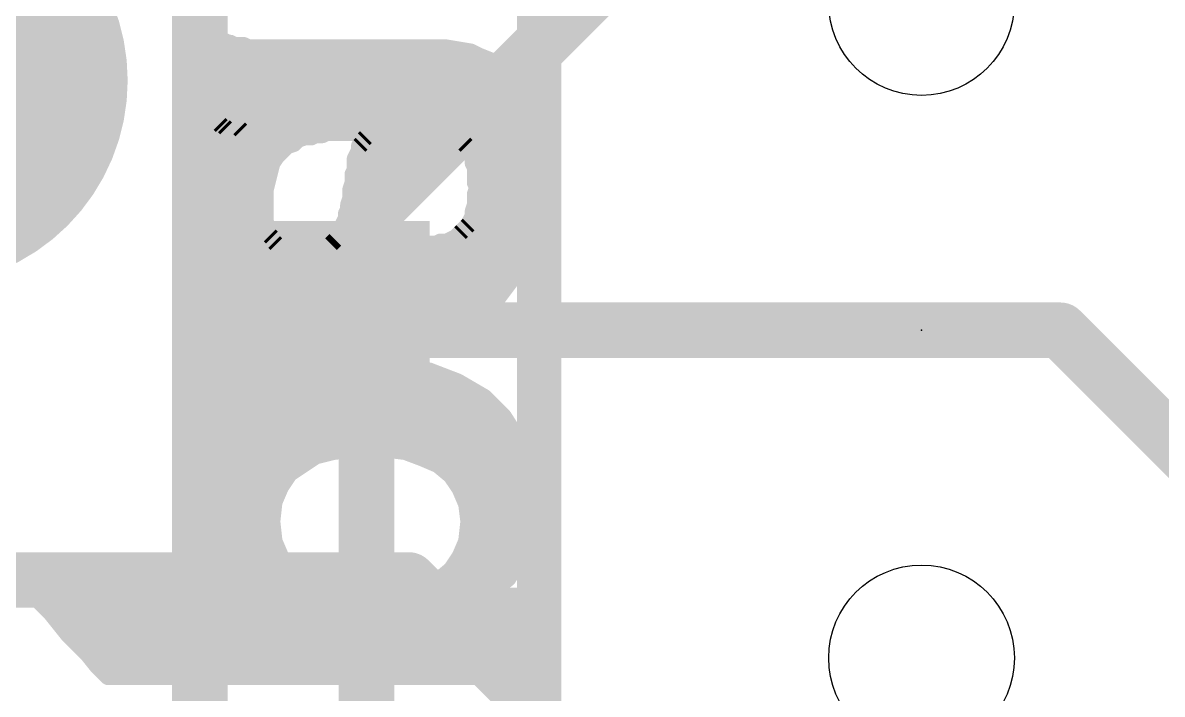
# Model space of a CAD drawing. Extents: x -44 to 63, y -18 to 50.
# Drawn here: x 7.06 to 12.28, y 25.38 to 28.46 of the extents above; entities that cross this region are included whole.
import ezdxf

# ---------------------------------------------------------------- set-up
doc = ezdxf.new("R2010")
doc.units = 0
for name, color, linetype in [('1', 12, 'CONTINUOUS'), ('16', 132, 'CONTINUOUS'), ('17', 110, 'CONTINUOUS'), ('20', 53, 'CONTINUOUS'), ('21', 41, 'CONTINUOUS'), ('22', 40, 'CONTINUOUS'), ('23', 53, 'CONTINUOUS')]:
    doc.layers.add(name, color=color, linetype=linetype)

# ---------------------------------------------------------------- blocks, each defined once
blk = doc.blocks.new('ROUNDP')
at = {"const_width": 0.5}
blk.add_lwpolyline([(0, -0.25, 1), (0, 0.25, 1), (0, -0.25)], format="xyb", dxfattribs=at)
blk = doc.blocks.new('RECT')
blk.add_solid([(-0.5, -0.5), (0.5, -0.5), (-0.5, 0.5), (0.5, 0.5)])

msp = doc.modelspace()

# ---------------------------------------------------------------- linework, layer by layer
at = {"layer": '1', "const_width": 0.254}
for points in [[(8.351, 27.051), (11.811, 27.051)], [(11.811, 27.051), (12.446, 26.416)], [(8.83, 25.908), (6.1989, 25.908)], [(9.398, 25.34), (8.83, 25.908)], [(9.398, 22.479), (9.398, 25.34)]]:
    msp.add_lwpolyline(points, dxfattribs=at)
at = {"layer": '1', "const_width": 0.127}
for points in [[(8.351, 27.1145, 1), (8.351, 26.9875)], [(11.8559, 27.0959, 1), (11.7661, 27.0061)], [(11.811, 26.9875, 1), (11.811, 27.1145)], [(8.8749, 25.9529, 1), (8.7851, 25.8631)], [(8.83, 25.8445, 1), (8.83, 25.9715)], [(9.4615, 25.34, 1), (9.3345, 25.34)], [(9.3531, 25.2951, 1), (9.4429, 25.3849)]]:
    msp.add_lwpolyline(points, format="xyb", dxfattribs=at)
at = {"layer": '16', "const_width": 0.254}
for points in [[(7.874, 31.909), (7.874, 23.876)], [(10.795, 29.718), (8.636, 27.559)], [(8.636, 27.559), (8.636, 23.368)]]:
    msp.add_lwpolyline(points, dxfattribs=at)
at = {"layer": '16', "const_width": 0.127}
for points in [[(8.6995, 27.559, 1), (8.5725, 27.559)], [(8.5911, 27.6039, 1), (8.6809, 27.5141)]]:
    msp.add_lwpolyline(points, format="xyb", dxfattribs=at)
at = {"layer": '20'}
for centre in [(11.176, 28.551), (11.176, 25.551)]:
    msp.add_circle(centre, 0.425, dxfattribs=at)
at = {"layer": '21', "const_width": 0.2032}
msp.add_lwpolyline([(9.426, 30.651), (9.426, 23.451)], dxfattribs=at)
at = {"layer": '22', "const_width": 0.0762}
for points in [[(7.954, 28.385), (7.944, 28.385)], [(7.944, 28.385), (7.944, 27.995)], [(7.974, 28.375), (7.954, 28.385)], [(7.984, 28.375), (7.974, 28.375)], [(8.004, 28.365), (7.984, 28.375)], [(7.944, 28.3464), (8.0912, 28.3464)], [(8.014, 28.365), (8.004, 28.365)], [(8.034, 28.355), (8.014, 28.365)], [(8.074, 28.355), (8.034, 28.355)], [(8.094, 28.345), (8.074, 28.355)], [(8.994, 28.345), (8.094, 28.345)], [(9.054, 28.335), (8.994, 28.345)], [(9.114, 28.325), (9.054, 28.335)], [(9.154, 28.305), (9.114, 28.325)], [(7.944, 28.2702), (9.2188, 28.2702)], [(9.204, 28.285), (9.154, 28.305)], [(9.234, 28.255), (9.204, 28.285)], [(9.274, 28.215), (9.234, 28.255)], [(7.944, 28.194), (9.2897, 28.194)], [(9.304, 28.175), (9.274, 28.215)], [(9.324, 28.135), (9.304, 28.175)], [(7.944, 28.1178), (9.3309, 28.1178)], [(9.344, 28.085), (9.324, 28.135)], [(9.354, 28.045), (9.344, 28.085)], [(7.944, 28.0416), (9.3551, 28.0416)], [(9.374, 27.985), (9.354, 28.045)], [(7.944, 27.995), (7.964, 27.995)], [(7.964, 27.995), (7.974, 27.985)], [(7.974, 27.985), (7.984, 27.985)], [(7.984, 27.985), (7.994, 27.975)], [(7.994, 27.975), (8.054, 27.975)], [(8.054, 27.975), (8.064, 27.965)], [(8.0636, 27.9654), (9.3779, 27.9654)], [(8.064, 27.965), (8.084, 27.965)], [(8.084, 27.965), (8.064, 27.945)], [(9.384, 27.935), (9.374, 27.985)], [(8.034, 27.925), (8.014, 27.895)], [(8.064, 27.945), (8.034, 27.925)], [(8.274, 27.895), (8.304, 27.905)], [(8.304, 27.905), (8.324, 27.925)], [(8.324, 27.925), (8.354, 27.935)], [(8.354, 27.935), (8.384, 27.935)], [(8.384, 27.935), (8.404, 27.945)], [(8.404, 27.945), (8.434, 27.945)], [(8.434, 27.945), (8.454, 27.955)], [(8.454, 27.955), (8.644, 27.955)], [(8.614, 27.905), (8.604, 27.895)], [(8.624, 27.925), (8.614, 27.905)], [(8.634, 27.935), (8.624, 27.925)], [(8.644, 27.955), (8.634, 27.935)], [(8.824, 27.875), (8.854, 27.915)], [(8.854, 27.915), (8.894, 27.945)], [(8.894, 27.945), (8.944, 27.955)], [(8.944, 27.955), (8.974, 27.955)], [(8.974, 27.955), (9.004, 27.945)], [(9.004, 27.945), (9.024, 27.945)], [(9.024, 27.945), (9.044, 27.935)], [(9.044, 27.935), (9.064, 27.925)], [(9.064, 27.925), (9.084, 27.905)], [(9.084, 27.905), (9.094, 27.895)], [(9.384, 27.885), (9.384, 27.935)], [(8.004, 27.865), (7.984, 27.835)], [(8.014, 27.895), (8.004, 27.865)], [(8.0121, 27.8892), (8.2682, 27.8892)], [(8.224, 27.845), (8.254, 27.875)], [(8.254, 27.875), (8.274, 27.895)], [(8.594, 27.855), (8.584, 27.835)], [(8.604, 27.875), (8.594, 27.855)], [(8.604, 27.895), (8.604, 27.875)], [(8.604, 27.8892), (8.8346, 27.8892)], [(8.804, 27.815), (8.824, 27.875)], [(9.094, 27.895), (9.104, 27.875)], [(9.0969, 27.8892), (9.384, 27.8892)], [(9.104, 27.875), (9.114, 27.855)], [(9.114, 27.855), (9.124, 27.835)], [(9.394, 27.825), (9.384, 27.885)], [(7.974, 27.815), (7.954, 27.785)], [(7.9727, 27.813), (8.2035, 27.813)], [(7.984, 27.835), (7.974, 27.815)], [(8.194, 27.775), (8.204, 27.815)], [(8.204, 27.815), (8.224, 27.845)], [(8.584, 27.835), (8.584, 27.785)], [(8.584, 27.813), (8.8037, 27.813)], [(8.794, 27.745), (8.804, 27.815)], [(9.124, 27.835), (9.124, 27.815)], [(9.124, 27.815), (9.134, 27.795)], [(9.125, 27.813), (9.394, 27.813)], [(9.394, 27.605), (9.394, 27.825)], [(7.944, 27.755), (7.934, 27.715)], [(7.954, 27.785), (7.944, 27.755)], [(8.184, 27.735), (8.194, 27.775)], [(8.584, 27.785), (8.574, 27.765)], [(8.574, 27.765), (8.574, 27.725)], [(8.794, 27.745), (8.584, 27.785)], [(8.584, 27.785), (8.794, 27.745)], [(9.134, 27.795), (9.134, 27.725)], [(7.934, 27.715), (7.924, 27.685)], [(7.9395, 27.7368), (8.1845, 27.7368)], [(8.174, 27.695), (8.184, 27.735)], [(8.574, 27.725), (8.564, 27.695)], [(8.574, 27.7368), (8.793, 27.7368)], [(8.784, 27.665), (8.794, 27.745)], [(9.134, 27.7368), (9.394, 27.7368)], [(9.134, 27.725), (9.144, 27.705)], [(9.144, 27.705), (9.134, 27.675)], [(7.924, 27.655), (7.914, 27.625)], [(7.924, 27.685), (7.924, 27.655)], [(7.924, 27.6606), (8.174, 27.6606)], [(8.174, 27.545), (8.174, 27.695)], [(8.564, 27.655), (8.554, 27.625)], [(8.564, 27.695), (8.564, 27.655)], [(8.564, 27.6606), (8.7835, 27.6606)], [(8.774, 27.575), (8.784, 27.665)], [(9.134, 27.675), (9.134, 27.625)], [(9.134, 27.6606), (9.394, 27.6606)], [(7.914, 27.625), (7.914, 27.555)], [(8.554, 27.605), (8.544, 27.585)], [(8.554, 27.625), (8.554, 27.605)], [(9.134, 27.625), (9.124, 27.595)], [(9.124, 27.595), (9.124, 27.575)], [(9.384, 27.545), (9.394, 27.605)], [(7.914, 27.555), (7.904, 27.525)], [(7.914, 27.5844), (8.174, 27.5844)], [(8.184, 27.525), (8.174, 27.545)], [(8.534, 27.545), (8.524, 27.525)], [(8.544, 27.565), (8.534, 27.545)], [(8.544, 27.585), (8.544, 27.565)], [(8.544, 27.5844), (8.775, 27.5844)], [(8.544, 27.565), (8.754, 27.485)], [(8.754, 27.485), (8.544, 27.565)], [(8.754, 27.485), (8.774, 27.575)], [(9.114, 27.555), (9.104, 27.535)], [(9.124, 27.575), (9.114, 27.555)], [(9.124, 27.5844), (9.3906, 27.5844)], [(9.374, 27.485), (9.384, 27.545)], [(7.904, 27.525), (7.904, 27.445)], [(7.904, 27.5082), (8.184, 27.5082)], [(8.184, 27.505), (8.184, 27.525)], [(8.194, 27.485), (8.184, 27.505)], [(8.514, 27.505), (8.504, 27.485)], [(8.524, 27.525), (8.514, 27.505)], [(8.5156, 27.5082), (8.6931, 27.5082)], [(8.6931, 27.5082), (8.7592, 27.5082)], [(9.064, 27.495), (9.044, 27.475)], [(9.074, 27.505), (9.064, 27.495)], [(9.094, 27.525), (9.074, 27.505)], [(9.0772, 27.5082), (9.3779, 27.5082)], [(9.104, 27.535), (9.094, 27.525)], [(7.904, 27.445), (7.914, 27.395)], [(8.204, 27.475), (8.194, 27.485)], [(8.214, 27.455), (8.204, 27.475)], [(8.224, 27.445), (8.214, 27.455)], [(8.244, 27.425), (8.224, 27.445)], [(8.474, 27.445), (8.454, 27.425)], [(8.484, 27.455), (8.474, 27.445)], [(8.494, 27.465), (8.484, 27.455)], [(8.504, 27.485), (8.494, 27.465)], [(8.744, 27.405), (8.754, 27.485)], [(8.954, 27.445), (8.924, 27.445)], [(8.924, 27.445), (8.924, 27.055)], [(8.974, 27.455), (8.954, 27.445)], [(9.004, 27.455), (8.974, 27.455)], [(9.024, 27.465), (9.004, 27.455)], [(9.044, 27.475), (9.024, 27.465)], [(9.364, 27.425), (9.374, 27.485)], [(7.9066, 27.432), (8.237, 27.432)], [(7.914, 27.395), (7.914, 27.345)], [(8.264, 27.415), (8.244, 27.425)], [(8.274, 27.415), (8.264, 27.415)], [(8.304, 27.405), (8.274, 27.415)], [(8.324, 27.405), (8.304, 27.405)], [(8.344, 27.395), (8.324, 27.405)], [(8.374, 27.405), (8.344, 27.395)], [(8.414, 27.405), (8.374, 27.405)], [(8.434, 27.415), (8.414, 27.405)], [(8.454, 27.425), (8.434, 27.415)], [(8.461, 27.432), (8.7474, 27.432)], [(8.724, 27.315), (8.744, 27.405)], [(8.924, 27.432), (9.3652, 27.432)], [(9.344, 27.375), (9.364, 27.425)], [(7.914, 27.3558), (8.7331, 27.3558)], [(7.914, 27.345), (7.934, 27.305)], [(8.924, 27.3558), (9.3363, 27.3558)], [(9.324, 27.325), (9.344, 27.375)], [(7.934, 27.305), (7.944, 27.265)], [(7.9404, 27.2796), (8.7107, 27.2796)], [(8.694, 27.235), (8.724, 27.315)], [(8.924, 27.2796), (9.2968, 27.2796)], [(9.294, 27.275), (9.324, 27.325)], [(7.944, 27.265), (7.964, 27.225)], [(8.654, 27.165), (8.694, 27.235)], [(9.234, 27.195), (9.264, 27.235)], [(9.264, 27.235), (9.294, 27.275)], [(7.964, 27.225), (7.984, 27.185)], [(7.9748, 27.2034), (8.6759, 27.2034)], [(7.984, 27.185), (8.004, 27.155)], [(8.924, 27.2034), (9.2403, 27.2034)], [(9.194, 27.155), (9.234, 27.195)], [(8.004, 27.155), (8.034, 27.125)], [(8.0318, 27.1272), (8.6162, 27.1272)], [(8.034, 27.125), (8.064, 27.095)], [(8.594, 27.105), (8.654, 27.165)], [(8.924, 27.1272), (9.1569, 27.1272)], [(9.104, 27.095), (9.154, 27.125)], [(9.154, 27.125), (9.194, 27.155)], [(8.064, 27.095), (8.104, 27.065)], [(8.524, 27.055), (8.594, 27.105)], [(8.994, 27.065), (9.044, 27.075)], [(9.044, 27.075), (9.104, 27.095)], [(8.104, 27.065), (8.144, 27.045)], [(8.132, 27.051), (8.512, 27.051)], [(8.144, 27.045), (8.184, 27.035)], [(8.184, 27.035), (8.224, 27.025)], [(8.224, 27.025), (8.274, 27.015)], [(8.324, 27.015), (8.434, 27.025)], [(8.434, 27.025), (8.524, 27.055)], [(8.924, 27.055), (8.994, 27.065)], [(8.274, 27.015), (8.324, 27.015)], [(8.364, 26.865), (8.244, 26.815)], [(8.504, 26.885), (8.364, 26.865)], [(8.644, 26.895), (8.504, 26.885)], [(8.654, 26.515), (8.644, 26.895)], [(8.784, 26.895), (8.644, 26.895)], [(8.644, 26.895), (8.654, 26.515)], [(8.924, 26.865), (8.784, 26.895)], [(9.054, 26.815), (8.924, 26.865)], [(8.244, 26.815), (8.134, 26.745)], [(8.244, 26.815), (8.404, 26.475)], [(8.404, 26.475), (8.244, 26.815)], [(8.2618, 26.8224), (8.6459, 26.8224)], [(8.6459, 26.8224), (9.0348, 26.8224)], [(9.174, 26.745), (9.054, 26.815)], [(8.134, 26.745), (8.044, 26.655)], [(8.1359, 26.7462), (8.2764, 26.7462)], [(8.2764, 26.7462), (8.6479, 26.7462)], [(8.6479, 26.7462), (9.1719, 26.7462)], [(9.264, 26.655), (9.174, 26.745)], [(8.044, 26.655), (7.974, 26.555)], [(8.059, 26.67), (8.3122, 26.67)], [(8.3122, 26.67), (8.6499, 26.67)], [(8.6499, 26.67), (9.249, 26.67)], [(9.334, 26.545), (9.264, 26.655)], [(7.974, 26.555), (7.924, 26.425)], [(8.0012, 26.5938), (8.3481, 26.5938)], [(8.3481, 26.5938), (8.6519, 26.5938)], [(8.6519, 26.5938), (9.3029, 26.5938)], [(7.9596, 26.5176), (8.384, 26.5176)], [(8.384, 26.5176), (8.6539, 26.5176)], [(8.484, 26.495), (8.564, 26.505)], [(8.564, 26.505), (8.654, 26.515)], [(8.6539, 26.5176), (9.3445, 26.5176)], [(8.654, 26.515), (8.734, 26.505)], [(8.734, 26.505), (8.814, 26.495)], [(9.384, 26.415), (9.334, 26.545)], [(8.344, 26.435), (8.404, 26.475)], [(8.404, 26.475), (8.484, 26.495)], [(8.814, 26.495), (8.894, 26.465)], [(8.894, 26.465), (8.964, 26.435)], [(7.924, 26.425), (7.914, 26.275)], [(7.9303, 26.4414), (8.3536, 26.4414)], [(8.244, 26.335), (8.284, 26.395)], [(8.284, 26.395), (8.344, 26.435)], [(8.9491, 26.4414), (9.3738, 26.4414)], [(8.964, 26.435), (9.024, 26.385)], [(9.404, 26.255), (9.384, 26.415)], [(7.92, 26.3652), (8.2641, 26.3652)], [(9.024, 26.385), (9.064, 26.325)], [(9.0372, 26.3652), (9.3902, 26.3652)], [(7.9149, 26.289), (8.2243, 26.289)], [(8.214, 26.265), (8.244, 26.335)], [(9.064, 26.325), (9.094, 26.255)], [(9.0794, 26.289), (9.3998, 26.289)], [(7.914, 26.275), (7.914, 26.215)], [(8.204, 26.175), (8.214, 26.265)], [(9.094, 26.255), (9.104, 26.175)], [(9.394, 26.195), (9.404, 26.255)], [(7.914, 26.215), (7.924, 26.155)], [(7.9144, 26.2128), (8.2082, 26.2128)], [(9.0993, 26.2128), (9.397, 26.2128)], [(9.384, 26.135), (9.394, 26.195)], [(7.924, 26.155), (7.944, 26.095)], [(7.9301, 26.1366), (8.2083, 26.1366)], [(8.214, 26.085), (8.204, 26.175)], [(9.104, 26.175), (9.094, 26.085)], [(9.0997, 26.1366), (9.3843, 26.1366)], [(9.374, 26.075), (9.384, 26.135)], [(7.944, 26.095), (7.964, 26.035)], [(8.244, 26.015), (8.214, 26.085)], [(9.094, 26.085), (9.064, 26.015)], [(7.9555, 26.0604), (8.2245, 26.0604)], [(7.964, 26.035), (7.994, 25.985)], [(9.0835, 26.0604), (9.3667, 26.0604)], [(9.344, 26.015), (9.374, 26.075)], [(7.994, 25.985), (8.034, 25.935)], [(7.9946, 25.9842), (8.2645, 25.9842)], [(8.284, 25.955), (8.244, 26.015)], [(9.064, 26.015), (9.024, 25.955)], [(9.0435, 25.9842), (9.3255, 25.9842)], [(9.314, 25.965), (9.344, 26.015)], [(8.034, 25.935), (8.074, 25.895)], [(8.344, 25.915), (8.284, 25.955)], [(9.024, 25.955), (8.964, 25.905)], [(9.284, 25.915), (9.314, 25.965)], [(8.061, 25.908), (8.3545, 25.908)], [(8.074, 25.895), (8.124, 25.855)], [(8.404, 25.875), (8.344, 25.915)], [(8.484, 25.855), (8.404, 25.875)], [(8.894, 25.875), (8.814, 25.855)], [(8.964, 25.905), (8.894, 25.875)], [(8.9676, 25.908), (9.2752, 25.908)], [(9.184, 25.835), (9.234, 25.875)], [(9.234, 25.875), (9.284, 25.915)], [(8.124, 25.855), (7.104, 25.855)], [(7.104, 25.855), (7.144, 25.805)], [(7.1226, 25.8318), (9.3634, 25.8318)], [(8.564, 25.835), (8.484, 25.855)], [(8.734, 25.835), (8.564, 25.835)], [(8.814, 25.855), (8.734, 25.835)], [(9.364, 25.835), (9.184, 25.835)], [(9.354, 25.785), (9.364, 25.835)], [(7.144, 25.805), (7.194, 25.755)], [(9.344, 25.745), (9.354, 25.785)], [(7.1934, 25.7556), (9.3467, 25.7556)], [(7.194, 25.755), (7.234, 25.705)], [(9.334, 25.695), (9.344, 25.745)], [(7.234, 25.705), (7.274, 25.655)], [(7.2545, 25.6794), (9.3309, 25.6794)], [(9.324, 25.645), (9.334, 25.695)], [(7.274, 25.655), (7.324, 25.605)], [(9.324, 25.605), (9.324, 25.645)], [(7.324, 25.605), (7.364, 25.565)], [(7.3258, 25.6032), (9.3236, 25.6032)], [(7.364, 25.565), (7.404, 25.515)], [(9.314, 25.555), (9.324, 25.605)], [(7.3944, 25.527), (9.307, 25.527)], [(7.404, 25.515), (7.454, 25.465)], [(9.294, 25.465), (9.304, 25.515)], [(9.304, 25.515), (9.314, 25.555)], [(7.454, 25.465), (9.294, 25.465)]]:
    msp.add_lwpolyline(points, dxfattribs=at)
at = {"layer": '22', "const_width": 0.0381}
for points in [[(7.944, 28.4041, 1), (7.944, 28.366)], [(7.963, 28.385, 1), (7.9249, 28.385)], [(7.9625, 28.402, 1), (7.9455, 28.368)], [(7.954, 28.366, 1), (7.954, 28.4041)], [(7.974, 28.3941, 1), (7.974, 28.3559)], [(7.9925, 28.392, 1), (7.9755, 28.358)], [(7.984, 28.3559, 1), (7.984, 28.3941)], [(7.944, 28.3655, 1), (7.944, 28.3274)], [(7.9655, 28.358, 1), (7.9825, 28.392)], [(8.004, 28.3841, 1), (8.004, 28.346)], [(8.0225, 28.382, 1), (8.0055, 28.348)], [(7.9955, 28.348, 1), (8.0125, 28.382)], [(8.014, 28.346, 1), (8.014, 28.3841)], [(8.034, 28.3741, 1), (8.034, 28.336)], [(8.0255, 28.338, 1), (8.0425, 28.372)], [(8.0825, 28.372, 1), (8.0655, 28.338)], [(8.074, 28.336, 1), (8.074, 28.3741)], [(8.094, 28.3641, 1), (8.094, 28.326)], [(8.0855, 28.328, 1), (8.1025, 28.362)], [(8.0912, 28.3274, 1), (8.0912, 28.3655)], [(8.9971, 28.3638, 1), (8.9909, 28.3262)], [(8.994, 28.326, 1), (8.994, 28.3641)], [(9.0571, 28.3538, 1), (9.0509, 28.3162)], [(9.0509, 28.3162, 1), (9.0571, 28.3538)], [(9.1225, 28.342, 1), (9.1055, 28.308)], [(9.1109, 28.3062, 1), (9.1171, 28.3438)], [(7.944, 28.2893, 1), (7.944, 28.2512)], [(9.1611, 28.3227, 1), (9.1469, 28.2873)], [(9.1455, 28.288, 1), (9.1625, 28.322)], [(9.2175, 28.2985, 1), (9.1905, 28.2715)], [(9.1969, 28.2673, 1), (9.2111, 28.3027)], [(9.2188, 28.2512, 1), (9.2188, 28.2893)], [(9.2475, 28.2685, 1), (9.2205, 28.2415)], [(9.2205, 28.2415, 1), (9.2475, 28.2685)], [(7.944, 28.2131, 1), (7.944, 28.175)], [(9.2892, 28.2264, 1), (9.2588, 28.2036)], [(9.2605, 28.2015, 1), (9.2875, 28.2285)], [(9.321, 28.1835, 1), (9.287, 28.1665)], [(9.2888, 28.1636, 1), (9.3192, 28.1864)], [(9.2897, 28.175, 1), (9.2897, 28.2131)], [(7.944, 28.1369, 1), (7.944, 28.0988)], [(9.3417, 28.1421, 1), (9.3063, 28.1279)], [(9.307, 28.1265, 1), (9.341, 28.1435)], [(9.3309, 28.0988, 1), (9.3309, 28.1369)], [(9.3625, 28.0896, 1), (9.3255, 28.0804)], [(9.3263, 28.0779, 1), (9.3617, 28.0921)], [(7.944, 28.0607, 1), (7.944, 28.0226)], [(9.3721, 28.051, 1), (9.3359, 28.039)], [(9.3355, 28.0404, 1), (9.3725, 28.0496)], [(9.3551, 28.0226, 1), (9.3551, 28.0607)], [(7.944, 28.0141, 1), (7.944, 27.976)], [(7.9249, 27.995, 1), (7.963, 27.995)], [(7.9775, 28.0085, 1), (7.9505, 27.9815)], [(7.974, 28.0041, 1), (7.974, 27.966)], [(7.9605, 27.9715, 1), (7.9875, 27.9985)], [(7.964, 27.976, 1), (7.964, 28.0141)], [(7.9975, 27.9985, 1), (7.9705, 27.9715)], [(7.994, 27.9941, 1), (7.994, 27.956)], [(7.9805, 27.9615, 1), (8.0075, 27.9885)], [(7.984, 27.966, 1), (7.984, 28.0041)], [(8.0675, 27.9885, 1), (8.0405, 27.9615)], [(8.0636, 27.9845, 1), (8.0636, 27.9464)], [(8.064, 27.984, 1), (8.064, 27.9459)], [(8.0505, 27.9515, 1), (8.0775, 27.9785)], [(8.054, 27.956, 1), (8.054, 27.9941)], [(8.0975, 27.9515, 1), (8.0705, 27.9785)], [(8.084, 27.9459, 1), (8.084, 27.984)], [(9.3927, 27.9887, 1), (9.3553, 27.9813)], [(9.3559, 27.979, 1), (9.3921, 27.991)], [(9.3779, 27.9464, 1), (9.3779, 27.9845)], [(8.0234, 27.9409, 1), (8.0446, 27.9091)], [(8.0499, 27.9144, 1), (8.0181, 27.9356)], [(8.0505, 27.9585, 1), (8.0775, 27.9315)], [(8.0746, 27.9291, 1), (8.0534, 27.9609)], [(8.31, 27.8869, 1), (8.298, 27.9231)], [(8.318, 27.9431, 1), (8.33, 27.9069)], [(8.3375, 27.9115, 1), (8.3105, 27.9385)], [(8.354, 27.9541, 1), (8.354, 27.916)], [(8.36, 27.9169, 1), (8.348, 27.9531)], [(8.3755, 27.952, 1), (8.3925, 27.918)], [(8.384, 27.916, 1), (8.384, 27.9541)], [(8.404, 27.9641, 1), (8.404, 27.926)], [(8.4125, 27.928, 1), (8.3955, 27.962)], [(8.4255, 27.962, 1), (8.4425, 27.928)], [(8.434, 27.926, 1), (8.434, 27.9641)], [(8.454, 27.9741, 1), (8.454, 27.936)], [(8.4625, 27.938, 1), (8.4455, 27.972)], [(8.6275, 27.8915, 1), (8.6005, 27.9185)], [(8.6105, 27.9385, 1), (8.6375, 27.9115)], [(8.641, 27.9165, 1), (8.607, 27.9335)], [(8.617, 27.9435, 1), (8.651, 27.9265)], [(8.6475, 27.9215, 1), (8.6205, 27.9485)], [(8.661, 27.9465, 1), (8.627, 27.9635)], [(8.644, 27.936, 1), (8.644, 27.9741)], [(8.8426, 27.9302, 1), (8.8654, 27.8998)], [(8.8692, 27.9036, 1), (8.8388, 27.9264)], [(8.8903, 27.9637, 1), (8.8977, 27.9263)], [(8.9054, 27.9298, 1), (8.8826, 27.9602)], [(8.944, 27.9741, 1), (8.944, 27.936)], [(8.9477, 27.9363, 1), (8.9403, 27.9737)], [(8.98, 27.9731, 1), (8.968, 27.9369)], [(8.974, 27.936, 1), (8.974, 27.9741)], [(9.004, 27.9641, 1), (9.004, 27.926)], [(8.998, 27.9269, 1), (9.01, 27.9631)], [(9.0325, 27.962, 1), (9.0155, 27.928)], [(9.024, 27.926, 1), (9.024, 27.9641)], [(9.0525, 27.952, 1), (9.0355, 27.918)], [(9.0355, 27.918, 1), (9.0525, 27.952)], [(9.0775, 27.9385, 1), (9.0505, 27.9115)], [(9.0555, 27.908, 1), (9.0725, 27.942)], [(9.0975, 27.9185, 1), (9.0705, 27.8915)], [(9.4031, 27.935, 1), (9.365, 27.935)], [(9.3653, 27.9313, 1), (9.4027, 27.9387)], [(8.0199, 27.8544, 1), (7.9881, 27.8756)], [(8.0121, 27.9083, 1), (8.0121, 27.8702)], [(7.9981, 27.9056, 1), (8.0299, 27.8844)], [(8.0321, 27.889, 1), (7.9959, 27.901)], [(8.2405, 27.8885, 1), (8.2675, 27.8615)], [(8.2675, 27.8615, 1), (8.2405, 27.8885)], [(8.268, 27.9131, 1), (8.28, 27.8769)], [(8.2875, 27.8815, 1), (8.2605, 27.9085)], [(8.2682, 27.8702, 1), (8.2682, 27.9083)], [(8.2905, 27.9185, 1), (8.3175, 27.8915)], [(8.611, 27.8465, 1), (8.577, 27.8635)], [(8.5905, 27.9085, 1), (8.6175, 27.8815)], [(8.604, 27.9083, 1), (8.604, 27.8702)], [(8.6231, 27.895, 1), (8.585, 27.895)], [(8.585, 27.875, 1), (8.6231, 27.875)], [(8.621, 27.8665, 1), (8.587, 27.8835)], [(8.597, 27.9135, 1), (8.631, 27.8965)], [(8.8088, 27.8864, 1), (8.8392, 27.8636)], [(8.8421, 27.869, 1), (8.8059, 27.881)], [(8.8346, 27.8702, 1), (8.8346, 27.9083)], [(9.0705, 27.8915, 1), (9.0975, 27.9185)], [(9.111, 27.9035, 1), (9.077, 27.8865)], [(9.0969, 27.9083, 1), (9.0969, 27.8702)], [(9.0805, 27.8815, 1), (9.1075, 27.9085)], [(9.121, 27.8835, 1), (9.087, 27.8665)], [(9.087, 27.8665, 1), (9.121, 27.8835)], [(9.131, 27.8635, 1), (9.097, 27.8465)], [(9.4028, 27.8881, 1), (9.3652, 27.8819)], [(9.365, 27.885, 1), (9.4031, 27.885)], [(9.384, 27.8702, 1), (9.384, 27.9083)], [(7.9727, 27.8321, 1), (7.9727, 27.794)], [(7.957, 27.8235, 1), (7.991, 27.8065)], [(7.9899, 27.8044, 1), (7.9581, 27.8256)], [(7.9681, 27.8456, 1), (7.9999, 27.8244)], [(8.001, 27.8265, 1), (7.967, 27.8435)], [(7.9859, 27.871, 1), (8.0221, 27.859)], [(8.1881, 27.8256, 1), (8.2199, 27.8044)], [(8.2225, 27.8104, 1), (8.1855, 27.8196)], [(8.2035, 27.794, 1), (8.2035, 27.8321)], [(8.2105, 27.8585, 1), (8.2375, 27.8315)], [(8.2399, 27.8344, 1), (8.2081, 27.8556)], [(8.603, 27.835, 1), (8.5649, 27.835)], [(8.567, 27.8435, 1), (8.601, 27.8265)], [(8.584, 27.8321, 1), (8.584, 27.794)], [(8.577, 27.8635, 1), (8.611, 27.8465)], [(8.7859, 27.821, 1), (8.8221, 27.809)], [(8.8229, 27.8123, 1), (8.7851, 27.8177)], [(8.8037, 27.794, 1), (8.8037, 27.8321)], [(9.097, 27.8465, 1), (9.131, 27.8635)], [(9.141, 27.8235, 1), (9.107, 27.8065)], [(9.1431, 27.835, 1), (9.105, 27.835)], [(9.125, 27.8321, 1), (9.125, 27.794)], [(9.107, 27.8265, 1), (9.141, 27.8435)], [(9.4131, 27.825, 1), (9.375, 27.825)], [(9.3752, 27.8219, 1), (9.4128, 27.8281)], [(9.394, 27.794, 1), (9.394, 27.8321)], [(7.9625, 27.7504, 1), (7.9255, 27.7596)], [(7.9381, 27.7956, 1), (7.9699, 27.7744)], [(7.9721, 27.779, 1), (7.9359, 27.791)], [(8.1755, 27.7796, 1), (8.2125, 27.7704)], [(8.2125, 27.7704, 1), (8.1755, 27.7796)], [(8.593, 27.765, 1), (8.5549, 27.765)], [(8.557, 27.7735, 1), (8.591, 27.7565)], [(8.5649, 27.785, 1), (8.603, 27.785)], [(8.5876, 27.8037, 1), (8.5804, 27.7663)], [(8.5876, 27.8037, 1), (8.5804, 27.7663)], [(8.601, 27.7765, 1), (8.567, 27.7935)], [(9.105, 27.815, 1), (9.1431, 27.815)], [(9.1531, 27.795, 1), (9.115, 27.795)], [(9.117, 27.7865, 1), (9.151, 27.8035)], [(7.9155, 27.7196, 1), (7.9525, 27.7104)], [(7.9521, 27.709, 1), (7.9159, 27.721)], [(7.9395, 27.7559, 1), (7.9395, 27.7178)], [(7.9259, 27.761, 1), (7.9621, 27.749)], [(8.1655, 27.7396, 1), (8.2025, 27.7304)], [(8.2025, 27.7304, 1), (8.1655, 27.7396)], [(8.1845, 27.7178, 1), (8.1845, 27.7559)], [(8.5549, 27.725, 1), (8.593, 27.725)], [(8.574, 27.7559, 1), (8.574, 27.7178)], [(8.5921, 27.719, 1), (8.5559, 27.731)], [(8.7751, 27.7477, 1), (8.8129, 27.7423)], [(8.8129, 27.7426, 1), (8.7751, 27.7474)], [(8.7904, 27.7263, 1), (8.7976, 27.7637)], [(8.7904, 27.7263, 1), (8.7976, 27.7637)], [(8.793, 27.7178, 1), (8.793, 27.7559)], [(9.134, 27.7559, 1), (9.134, 27.7178)], [(9.151, 27.7335, 1), (9.117, 27.7165)], [(9.115, 27.725, 1), (9.1531, 27.725)], [(9.1621, 27.699, 1), (9.1259, 27.711)], [(9.394, 27.7178, 1), (9.394, 27.7559)], [(7.9059, 27.691, 1), (7.9421, 27.679)], [(7.924, 27.6797, 1), (7.924, 27.6416)], [(7.9431, 27.685, 1), (7.905, 27.685)], [(7.9421, 27.649, 1), (7.9059, 27.661)], [(8.1931, 27.695, 1), (8.155, 27.695)], [(8.1555, 27.6996, 1), (8.1925, 27.6904)], [(8.174, 27.6416, 1), (8.174, 27.6797)], [(8.5831, 27.695, 1), (8.545, 27.695)], [(8.5459, 27.701, 1), (8.5821, 27.689)], [(8.564, 27.6797, 1), (8.564, 27.6416)], [(8.5821, 27.649, 1), (8.5459, 27.661)], [(8.7651, 27.6674, 1), (8.8029, 27.6626)], [(8.8029, 27.6629, 1), (8.7651, 27.6671)], [(8.7835, 27.6416, 1), (8.7835, 27.6797)], [(9.1159, 27.681, 1), (9.1521, 27.669)], [(9.134, 27.6797, 1), (9.134, 27.6416)], [(9.1531, 27.675, 1), (9.115, 27.675)], [(9.127, 27.6965, 1), (9.161, 27.7135)], [(9.394, 27.6416, 1), (9.394, 27.6797)], [(7.9331, 27.625, 1), (7.895, 27.625)], [(7.8959, 27.631, 1), (7.9321, 27.619)], [(7.905, 27.655, 1), (7.9431, 27.655)], [(8.5359, 27.631, 1), (8.5721, 27.619)], [(8.5731, 27.625, 1), (8.535, 27.625)], [(8.571, 27.5965, 1), (8.537, 27.6135)], [(8.545, 27.655, 1), (8.5831, 27.655)], [(9.1431, 27.595, 1), (9.105, 27.595)], [(9.115, 27.625, 1), (9.1531, 27.625)], [(9.1521, 27.619, 1), (9.1159, 27.631)], [(9.4128, 27.6019, 1), (9.3752, 27.6081)], [(7.914, 27.6035, 1), (7.914, 27.5654)], [(7.9321, 27.549, 1), (7.8959, 27.561)], [(8.191, 27.5535, 1), (8.157, 27.5365)], [(8.174, 27.5654, 1), (8.174, 27.6035)], [(8.551, 27.5365, 1), (8.517, 27.5535)], [(8.544, 27.6035, 1), (8.544, 27.5654)], [(8.527, 27.5935, 1), (8.561, 27.5765)], [(8.5508, 27.5828, 1), (8.5372, 27.5472)], [(8.5508, 27.5828, 1), (8.5372, 27.5472)], [(8.5631, 27.585, 1), (8.525, 27.585)], [(8.525, 27.565, 1), (8.5631, 27.565)], [(8.561, 27.5565, 1), (8.527, 27.5735)], [(8.535, 27.605, 1), (8.5731, 27.605)], [(8.7551, 27.5771, 1), (8.7929, 27.5729)], [(8.7926, 27.5709, 1), (8.7554, 27.5791)], [(8.775, 27.5654, 1), (8.775, 27.6035)], [(9.097, 27.5635, 1), (9.131, 27.5465)], [(9.131, 27.5465, 1), (9.097, 27.5635)], [(9.124, 27.6035, 1), (9.124, 27.5654)], [(9.1059, 27.601, 1), (9.1421, 27.589)], [(9.105, 27.575, 1), (9.1431, 27.575)], [(9.141, 27.5665, 1), (9.107, 27.5835)], [(9.4028, 27.5419, 1), (9.3652, 27.5481)], [(9.375, 27.605, 1), (9.4131, 27.605)], [(9.3906, 27.5654, 1), (9.3906, 27.6035)], [(7.9231, 27.525, 1), (7.885, 27.525)], [(7.8859, 27.531, 1), (7.9221, 27.519)], [(7.904, 27.5273, 1), (7.904, 27.4892)], [(7.895, 27.555, 1), (7.9331, 27.555)], [(8.155, 27.545, 1), (8.1931, 27.545)], [(8.2031, 27.525, 1), (8.165, 27.525)], [(8.201, 27.5135, 1), (8.167, 27.4965)], [(8.167, 27.5165, 1), (8.201, 27.5335)], [(8.184, 27.4892, 1), (8.184, 27.5273)], [(8.497, 27.5135, 1), (8.531, 27.4965)], [(8.5156, 27.5273, 1), (8.5156, 27.4892)], [(8.531, 27.4965, 1), (8.497, 27.5135)], [(8.507, 27.5335, 1), (8.541, 27.5165)], [(8.541, 27.5165, 1), (8.507, 27.5335)], [(8.517, 27.5535, 1), (8.551, 27.5365)], [(8.6931, 27.5273, 1), (8.6931, 27.4892)], [(8.6931, 27.4892, 1), (8.6931, 27.5273)], [(8.7592, 27.4892, 1), (8.7592, 27.5273)], [(9.0505, 27.5085, 1), (9.0775, 27.4815)], [(9.0775, 27.4815, 1), (9.0505, 27.5085)], [(9.0605, 27.5185, 1), (9.0875, 27.4915)], [(9.0772, 27.5273, 1), (9.0772, 27.4892)], [(9.0875, 27.4915, 1), (9.0605, 27.5185)], [(9.0805, 27.5385, 1), (9.1075, 27.5115)], [(9.1075, 27.5115, 1), (9.0805, 27.5385)], [(9.087, 27.5435, 1), (9.121, 27.5265)], [(9.1175, 27.5215, 1), (9.0905, 27.5485)], [(9.3652, 27.5481, 1), (9.4028, 27.5419)], [(9.3779, 27.4892, 1), (9.3779, 27.5273)], [(7.9227, 27.4487, 1), (7.8853, 27.4413)], [(8.165, 27.505, 1), (8.2031, 27.505)], [(8.2075, 27.4985, 1), (8.1805, 27.4715)], [(8.177, 27.4765, 1), (8.211, 27.4935)], [(8.221, 27.4835, 1), (8.187, 27.4665)], [(8.1905, 27.4615, 1), (8.2175, 27.4885)], [(8.2275, 27.4685, 1), (8.2005, 27.4415)], [(8.197, 27.4465, 1), (8.231, 27.4635)], [(8.2375, 27.4585, 1), (8.2105, 27.4315)], [(8.2105, 27.4315, 1), (8.2375, 27.4585)], [(8.4605, 27.4585, 1), (8.4875, 27.4315)], [(8.4875, 27.4315, 1), (8.4605, 27.4585)], [(8.4705, 27.4685, 1), (8.4975, 27.4415)], [(8.4975, 27.4415, 1), (8.4705, 27.4685)], [(8.477, 27.4735, 1), (8.511, 27.4565)], [(8.5075, 27.4515, 1), (8.4805, 27.4785)], [(8.487, 27.4935, 1), (8.521, 27.4765)], [(8.521, 27.4765, 1), (8.487, 27.4935)], [(8.7354, 27.4891, 1), (8.7726, 27.4809)], [(8.7729, 27.4826, 1), (8.7351, 27.4874)], [(8.7472, 27.4672, 1), (8.7608, 27.5028)], [(8.7472, 27.4672, 1), (8.7608, 27.5028)], [(8.924, 27.4641, 1), (8.924, 27.426)], [(8.9431, 27.445, 1), (8.905, 27.445)], [(8.9455, 27.462, 1), (8.9625, 27.428)], [(8.954, 27.426, 1), (8.954, 27.4641)], [(8.974, 27.4741, 1), (8.974, 27.436)], [(8.9825, 27.438, 1), (8.9655, 27.472)], [(8.9955, 27.472, 1), (9.0125, 27.438)], [(9.004, 27.436, 1), (9.004, 27.4741)], [(9.0155, 27.482, 1), (9.0325, 27.448)], [(9.0325, 27.448, 1), (9.0155, 27.482)], [(9.0305, 27.4885, 1), (9.0575, 27.4615)], [(9.0525, 27.458, 1), (9.0355, 27.492)], [(9.3552, 27.4881, 1), (9.3928, 27.4819)], [(9.3928, 27.4819, 1), (9.3552, 27.4881)], [(7.885, 27.445, 1), (7.9231, 27.445)], [(7.9066, 27.4511, 1), (7.9066, 27.413)], [(7.9331, 27.395, 1), (7.895, 27.395)], [(8.2525, 27.442, 1), (8.2355, 27.408)], [(8.2305, 27.4115, 1), (8.2575, 27.4385)], [(8.237, 27.413, 1), (8.237, 27.4511)], [(8.264, 27.4341, 1), (8.264, 27.396)], [(8.28, 27.4331, 1), (8.268, 27.3969)], [(8.2555, 27.398, 1), (8.2725, 27.432)], [(8.274, 27.396, 1), (8.274, 27.4341)], [(8.304, 27.4241, 1), (8.304, 27.386)], [(8.298, 27.3869, 1), (8.31, 27.4231)], [(8.3325, 27.422, 1), (8.3155, 27.388)], [(8.324, 27.386, 1), (8.324, 27.4241)], [(8.338, 27.4131, 1), (8.35, 27.3769)], [(8.3355, 27.378, 1), (8.3525, 27.412)], [(8.374, 27.4241, 1), (8.374, 27.386)], [(8.38, 27.3869, 1), (8.368, 27.4231)], [(8.4055, 27.422, 1), (8.4225, 27.388)], [(8.414, 27.386, 1), (8.414, 27.4241)], [(8.4255, 27.432, 1), (8.4425, 27.398)], [(8.4425, 27.398, 1), (8.4255, 27.432)], [(8.4405, 27.4385, 1), (8.4675, 27.4115)], [(8.461, 27.4511, 1), (8.461, 27.413)], [(8.4625, 27.408, 1), (8.4455, 27.442)], [(8.7251, 27.4074, 1), (8.7629, 27.4026)], [(8.7626, 27.4009, 1), (8.7254, 27.4091)], [(8.7474, 27.413, 1), (8.7474, 27.4511)], [(8.924, 27.4511, 1), (8.924, 27.413)], [(9.3452, 27.4281, 1), (9.3828, 27.4219)], [(9.3817, 27.4179, 1), (9.3463, 27.4321)], [(9.3652, 27.413, 1), (9.3652, 27.4511)], [(7.914, 27.3749, 1), (7.914, 27.3368)], [(7.931, 27.3535, 1), (7.897, 27.3365)], [(7.8953, 27.3913, 1), (7.9327, 27.3987)], [(8.7331, 27.3368, 1), (8.7331, 27.3749)], [(8.924, 27.3749, 1), (8.924, 27.3368)], [(9.3263, 27.3821, 1), (9.3617, 27.3679)], [(9.3617, 27.3679, 1), (9.3263, 27.3821)], [(9.3363, 27.3368, 1), (9.3363, 27.3749)], [(7.895, 27.345, 1), (7.9331, 27.345)], [(7.9525, 27.3096, 1), (7.9155, 27.3004)], [(7.917, 27.2965, 1), (7.951, 27.3135)], [(7.9404, 27.2987, 1), (7.9404, 27.2606)], [(8.7054, 27.3191, 1), (8.7426, 27.3109)], [(8.7418, 27.3083, 1), (8.7062, 27.3217)], [(8.7107, 27.2606, 1), (8.7107, 27.2987)], [(8.924, 27.2987, 1), (8.924, 27.2606)], [(9.2968, 27.2606, 1), (9.2968, 27.2987)], [(9.3063, 27.3321, 1), (9.3417, 27.3179)], [(9.3403, 27.3152, 1), (9.3077, 27.3348)], [(7.961, 27.2735, 1), (7.927, 27.2565)], [(7.9255, 27.2604, 1), (7.9625, 27.2696)], [(8.7105, 27.2255, 1), (8.6775, 27.2445)], [(9.2488, 27.2464, 1), (9.2792, 27.2236)], [(9.2792, 27.2236, 1), (9.2488, 27.2464)], [(9.2777, 27.2848, 1), (9.3103, 27.2652)], [(9.3092, 27.2636, 1), (9.2788, 27.2864)], [(7.981, 27.2335, 1), (7.947, 27.2165)], [(7.947, 27.2165, 1), (7.981, 27.2335)], [(7.9748, 27.2225, 1), (7.9748, 27.1844)], [(7.9999, 27.1956, 1), (7.9681, 27.1744)], [(8.6762, 27.2417, 1), (8.7118, 27.2283)], [(8.6759, 27.1844, 1), (8.6759, 27.2225)], [(8.924, 27.2225, 1), (8.924, 27.1844)], [(9.2188, 27.2064, 1), (9.2492, 27.1836)], [(9.2475, 27.1815, 1), (9.2205, 27.2085)], [(9.2403, 27.1844, 1), (9.2403, 27.2225)], [(7.967, 27.1765, 1), (8.001, 27.1935)], [(8.0175, 27.1685, 1), (7.9905, 27.1415)], [(7.9881, 27.1444, 1), (8.0199, 27.1656)], [(8.0318, 27.1463, 1), (8.0318, 27.1082)], [(8.0475, 27.1385, 1), (8.0205, 27.1115)], [(8.6162, 27.1082, 1), (8.6162, 27.1463)], [(8.6375, 27.1745, 1), (8.6705, 27.1555)], [(8.6675, 27.1515, 1), (8.6405, 27.1785)], [(8.924, 27.1463, 1), (8.924, 27.1082)], [(9.1638, 27.1087, 1), (9.1442, 27.1413)], [(9.1569, 27.1082, 1), (9.1569, 27.1463)], [(9.1805, 27.1685, 1), (9.2075, 27.1415)], [(9.2054, 27.1398, 1), (9.1826, 27.1702)], [(8.0205, 27.1115, 1), (8.0475, 27.1385)], [(8.0754, 27.1102, 1), (8.0526, 27.0798)], [(8.0505, 27.0815, 1), (8.0775, 27.1085)], [(8.5805, 27.1185, 1), (8.6075, 27.0915)], [(8.6051, 27.0895, 1), (8.5829, 27.1205)], [(9.038, 27.0931, 1), (9.05, 27.0569)], [(9.0477, 27.0563, 1), (9.0403, 27.0937)], [(9.0942, 27.1113, 1), (9.1138, 27.0787)], [(9.11, 27.0769, 1), (9.098, 27.1131)], [(9.1426, 27.1402, 1), (9.1654, 27.1098)], [(8.1125, 27.082, 1), (8.0955, 27.048)], [(8.0926, 27.0498, 1), (8.1154, 27.0802)], [(8.132, 27.0701, 1), (8.132, 27.032)], [(8.1486, 27.0635, 1), (8.1394, 27.0265)], [(8.1355, 27.028, 1), (8.1525, 27.062)], [(8.1886, 27.0535, 1), (8.1794, 27.0165)], [(8.1794, 27.0165, 1), (8.1886, 27.0535)], [(8.2277, 27.0437, 1), (8.2203, 27.0063)], [(8.2194, 27.0065, 1), (8.2286, 27.0435)], [(8.428, 27.0431, 1), (8.44, 27.0069)], [(8.4357, 27.006, 1), (8.4323, 27.044)], [(8.5129, 27.0705, 1), (8.5351, 27.0395)], [(8.512, 27.032, 1), (8.512, 27.0701)], [(8.53, 27.0369, 1), (8.518, 27.0731)], [(8.9213, 27.0739, 1), (8.9267, 27.0361)], [(8.905, 27.055, 1), (8.9431, 27.055)], [(8.9903, 27.0837, 1), (8.9977, 27.0463)], [(8.9967, 27.0461, 1), (8.9913, 27.0839)], [(8.274, 27.0341, 1), (8.274, 26.996)], [(8.2703, 26.9963, 1), (8.2777, 27.0337)], [(8.3223, 27.034, 1), (8.3257, 26.996)], [(8.324, 26.996, 1), (8.324, 27.0341)], [(8.3613, 26.8839, 1), (8.3667, 26.8461)], [(8.3713, 26.8474, 1), (8.3567, 26.8826)], [(8.5026, 26.904, 1), (8.5054, 26.866)], [(8.5067, 26.8661, 1), (8.5013, 26.9039)], [(8.663, 26.8955, 1), (8.625, 26.8945)], [(8.644, 26.914, 1), (8.644, 26.8759)], [(8.663, 26.8955, 1), (8.625, 26.8945)], [(8.6454, 26.876, 1), (8.6426, 26.914)], [(8.788, 26.9136, 1), (8.78, 26.8764)], [(8.784, 26.8759, 1), (8.784, 26.914)], [(8.9308, 26.8828, 1), (8.9172, 26.8472)], [(8.92, 26.8464, 1), (8.928, 26.8836)], [(8.2612, 26.8231, 1), (8.2268, 26.8069)], [(8.2612, 26.8231, 1), (8.2268, 26.8069)], [(8.2367, 26.8326, 1), (8.2513, 26.7974)], [(8.2542, 26.7989, 1), (8.2338, 26.8311)], [(8.2618, 26.8415, 1), (8.2618, 26.8034)], [(8.6459, 26.8415, 1), (8.6459, 26.8034)], [(8.6459, 26.8034, 1), (8.6459, 26.8415)], [(9.0348, 26.8034, 1), (9.0348, 26.8415)], [(9.0636, 26.8315, 1), (9.0444, 26.7985)], [(9.0472, 26.7972, 1), (9.0608, 26.8328)], [(8.1238, 26.7611, 1), (8.1442, 26.7289)], [(8.1359, 26.7653, 1), (8.1359, 26.7272)], [(8.1475, 26.7315, 1), (8.1205, 26.7585)], [(8.2764, 26.7653, 1), (8.2764, 26.7272)], [(8.2764, 26.7272, 1), (8.2764, 26.7653)], [(8.6479, 26.7653, 1), (8.6479, 26.7272)], [(8.6479, 26.7272, 1), (8.6479, 26.7653)], [(9.1875, 26.7585, 1), (9.1605, 26.7315)], [(9.1644, 26.7285, 1), (9.1836, 26.7615)], [(9.1719, 26.7272, 1), (9.1719, 26.7653)], [(8.0596, 26.6441, 1), (8.0284, 26.6659)], [(8.059, 26.6891, 1), (8.059, 26.651)], [(8.3122, 26.6891, 1), (8.3122, 26.651)], [(8.3122, 26.651, 1), (8.3122, 26.6891)], [(8.6499, 26.6891, 1), (8.6499, 26.651)], [(8.6499, 26.651, 1), (8.6499, 26.6891)], [(9.2801, 26.6652, 1), (9.2479, 26.6448)], [(9.249, 26.651, 1), (9.249, 26.6891)], [(8.0305, 26.6685, 1), (8.0575, 26.6415)], [(9.2505, 26.6415, 1), (9.2775, 26.6685)], [(7.9918, 26.5482, 1), (7.9562, 26.5618)], [(8.0012, 26.6129, 1), (8.0012, 26.5748)], [(8.3481, 26.6129, 1), (8.3481, 26.5748)], [(8.3481, 26.5748, 1), (8.3481, 26.6129)], [(8.6519, 26.6129, 1), (8.6519, 26.5748)], [(8.6519, 26.5748, 1), (8.6519, 26.6129)], [(9.3029, 26.5748, 1), (9.3029, 26.6129)], [(7.9596, 26.5367, 1), (7.9596, 26.4986)], [(7.9584, 26.5659, 1), (7.9896, 26.5441)], [(8.384, 26.5367, 1), (8.384, 26.4986)], [(8.384, 26.4986, 1), (8.384, 26.5367)], [(8.5619, 26.5239, 1), (8.5661, 26.4861)], [(8.5664, 26.4861, 1), (8.5616, 26.5239)], [(8.6539, 26.5367, 1), (8.6539, 26.4986)], [(8.6564, 26.5339, 1), (8.6516, 26.4961)], [(8.6561, 26.4961, 1), (8.6519, 26.5339)], [(8.6539, 26.4986, 1), (8.6539, 26.5367)], [(8.7364, 26.5239, 1), (8.7316, 26.4861)], [(8.7316, 26.4861, 1), (8.7364, 26.5239)], [(9.3518, 26.5518, 1), (9.3162, 26.5382)], [(9.3179, 26.5348, 1), (9.3501, 26.5552)], [(9.3445, 26.4986, 1), (9.3445, 26.5367)], [(8.3994, 26.4935, 1), (8.4086, 26.4565)], [(8.3868, 26.4669, 1), (8.4212, 26.4831)], [(8.3868, 26.4669, 1), (8.4212, 26.4831)], [(8.4146, 26.4591, 1), (8.3934, 26.4909)], [(8.4816, 26.5139, 1), (8.4864, 26.4761)], [(8.4886, 26.4765, 1), (8.4794, 26.5135)], [(8.635, 26.5145, 1), (8.673, 26.5155)], [(8.635, 26.5145, 1), (8.673, 26.5155)], [(8.8207, 26.5128, 1), (8.8073, 26.4772)], [(8.8116, 26.4761, 1), (8.8164, 26.5139)], [(8.9015, 26.4825, 1), (8.8865, 26.4475)], [(8.8873, 26.4472, 1), (8.9007, 26.4828)], [(7.943, 26.4237, 1), (7.905, 26.4263)], [(7.9062, 26.4318, 1), (7.9418, 26.4182)], [(7.9303, 26.4605, 1), (7.9303, 26.4224)], [(8.2999, 26.3844, 1), (8.2681, 26.4056)], [(8.3334, 26.4509, 1), (8.3546, 26.4191)], [(8.3546, 26.4191, 1), (8.3334, 26.4509)], [(8.3536, 26.4224, 1), (8.3536, 26.4605)], [(8.9491, 26.4605, 1), (8.9491, 26.4224)], [(8.9762, 26.4496, 1), (8.9518, 26.4204)], [(8.9565, 26.4175, 1), (8.9715, 26.4525)], [(9.4029, 26.4174, 1), (9.3651, 26.4126)], [(9.3662, 26.4082, 1), (9.4018, 26.4218)], [(9.3738, 26.4224, 1), (9.3738, 26.4605)], [(7.92, 26.3843, 1), (7.92, 26.3462)], [(8.2641, 26.3462, 1), (8.2641, 26.3843)], [(8.2734, 26.4109, 1), (8.2946, 26.3791)], [(9.0399, 26.3956, 1), (9.0081, 26.3744)], [(9.0118, 26.3704, 1), (9.0362, 26.3996)], [(9.0372, 26.3843, 1), (9.0372, 26.3462)], [(9.3902, 26.3462, 1), (9.3902, 26.3843)], [(7.9149, 26.3081, 1), (7.9149, 26.27)], [(8.2243, 26.27, 1), (8.2243, 26.3081)], [(8.2281, 26.3456, 1), (8.2599, 26.3244)], [(8.2615, 26.3275, 1), (8.2265, 26.3425)], [(9.0815, 26.3325, 1), (9.0465, 26.3175)], [(9.0481, 26.3144, 1), (9.0799, 26.3356)], [(9.0794, 26.3081, 1), (9.0794, 26.27)], [(9.3998, 26.27, 1), (9.3998, 26.3081)], [(7.9331, 26.275, 1), (7.895, 26.275)], [(7.895, 26.2763, 1), (7.933, 26.2737)], [(8.1965, 26.2725, 1), (8.2315, 26.2575)], [(8.2329, 26.2629, 1), (8.1951, 26.2671)], [(9.1129, 26.2574, 1), (9.0751, 26.2526)], [(9.0765, 26.2475, 1), (9.1115, 26.2625)], [(9.3851, 26.2526, 1), (9.4229, 26.2574)], [(9.4228, 26.2519, 1), (9.3852, 26.2581)], [(7.9328, 26.2181, 1), (7.8952, 26.2119)], [(7.895, 26.215, 1), (7.9331, 26.215)], [(7.9144, 26.2319, 1), (7.9144, 26.1938)], [(8.2082, 26.1938, 1), (8.2082, 26.2319)], [(9.0993, 26.2319, 1), (9.0993, 26.1938)], [(9.4128, 26.1919, 1), (9.3752, 26.1981)], [(9.397, 26.1938, 1), (9.397, 26.2319)], [(7.9421, 26.161, 1), (7.9059, 26.149)], [(7.9052, 26.1519, 1), (7.9428, 26.1581)], [(7.9301, 26.1557, 1), (7.9301, 26.1176)], [(8.2229, 26.1771, 1), (8.1851, 26.1729)], [(8.1851, 26.1771, 1), (8.2229, 26.1729)], [(8.2083, 26.1176, 1), (8.2083, 26.1557)], [(9.0997, 26.1557, 1), (9.0997, 26.1176)], [(9.0851, 26.1726, 1), (9.1229, 26.1774)], [(9.1229, 26.1729, 1), (9.0851, 26.1771)], [(9.4028, 26.1319, 1), (9.3652, 26.1381)], [(9.3752, 26.1981, 1), (9.4128, 26.1919)], [(9.3843, 26.1176, 1), (9.3843, 26.1557)], [(7.9621, 26.101, 1), (7.9259, 26.089)], [(7.9259, 26.089, 1), (7.9621, 26.101)], [(8.2315, 26.0925, 1), (8.1965, 26.0775)], [(9.1115, 26.0775, 1), (9.0765, 26.0925)], [(9.3652, 26.1381, 1), (9.4028, 26.1319)], [(7.9555, 26.0795, 1), (7.9555, 26.0414)], [(7.9803, 26.0448, 1), (7.9477, 26.0252)], [(8.1951, 26.0829, 1), (8.2329, 26.0871)], [(8.2245, 26.0414, 1), (8.2245, 26.0795)], [(9.0835, 26.0795, 1), (9.0835, 26.0414)], [(9.0751, 26.0871, 1), (9.1129, 26.0829)], [(9.3552, 26.0781, 1), (9.3928, 26.0719)], [(9.391, 26.0665, 1), (9.357, 26.0835)], [(9.3667, 26.0414, 1), (9.3667, 26.0795)], [(7.9459, 26.029, 1), (7.9821, 26.041)], [(8.0089, 25.9969, 1), (7.9791, 25.9731)], [(7.9946, 26.0033, 1), (7.9946, 25.9652)], [(8.2599, 26.0256, 1), (8.2281, 26.0044)], [(8.2265, 26.0075, 1), (8.2615, 26.0225)], [(8.2645, 25.9652, 1), (8.2645, 26.0033)], [(9.0435, 26.0033, 1), (9.0435, 25.9652)], [(9.0465, 26.0225, 1), (9.0815, 26.0075)], [(9.0799, 26.0044, 1), (9.0481, 26.0256)], [(9.327, 26.0235, 1), (9.361, 26.0065)], [(9.3255, 25.9652, 1), (9.3255, 26.0033)], [(9.3603, 26.0052, 1), (9.3277, 26.0248)], [(7.9777, 25.9752, 1), (8.0103, 25.9948)], [(8.0475, 25.9485, 1), (8.0205, 25.9215)], [(8.0191, 25.9231, 1), (8.0489, 25.9469)], [(8.2946, 25.9709, 1), (8.2734, 25.9391)], [(8.2681, 25.9444, 1), (8.2999, 25.9656)], [(9.0081, 25.9656, 1), (9.0399, 25.9444)], [(9.0362, 25.9404, 1), (9.0118, 25.9696)], [(9.2977, 25.9748, 1), (9.3303, 25.9552)], [(9.3303, 25.9552, 1), (9.2977, 25.9748)], [(8.061, 25.9271, 1), (8.061, 25.889)], [(8.0859, 25.9099, 1), (8.0621, 25.8801)], [(8.0605, 25.8815, 1), (8.0875, 25.9085)], [(8.3546, 25.9309, 1), (8.3334, 25.8991)], [(8.3334, 25.8991, 1), (8.3546, 25.9309)], [(8.3545, 25.889, 1), (8.3545, 25.9271)], [(8.4086, 25.8935, 1), (8.3994, 25.8565)], [(8.3934, 25.8591, 1), (8.4146, 25.8909)], [(8.8865, 25.8925, 1), (8.9015, 25.8575)], [(8.8986, 25.8565, 1), (8.8894, 25.8935)], [(8.9518, 25.9196, 1), (8.9762, 25.8904)], [(8.9676, 25.9271, 1), (8.9676, 25.889)], [(8.9715, 25.8875, 1), (8.9565, 25.9225)], [(9.2459, 25.8601, 1), (9.2221, 25.8899)], [(9.2677, 25.9248, 1), (9.3003, 25.9052)], [(9.2959, 25.9001, 1), (9.2721, 25.9299)], [(9.2752, 25.889, 1), (9.2752, 25.9271)], [(7.104, 25.8741, 1), (7.104, 25.836)], [(7.1189, 25.8669, 1), (7.0891, 25.8431)], [(7.1226, 25.8509, 1), (7.1226, 25.8128)], [(8.1121, 25.8401, 1), (8.1359, 25.8699)], [(8.124, 25.836, 1), (8.124, 25.8741)], [(8.4886, 25.8735, 1), (8.4794, 25.8365)], [(8.4794, 25.8365, 1), (8.4886, 25.8735)], [(8.564, 25.8541, 1), (8.564, 25.816)], [(8.5594, 25.8165, 1), (8.5686, 25.8535)], [(8.7294, 25.8535, 1), (8.7386, 25.8165)], [(8.734, 25.816, 1), (8.734, 25.8541)], [(8.8094, 25.8735, 1), (8.8186, 25.8365)], [(8.8186, 25.8365, 1), (8.8094, 25.8735)], [(9.184, 25.8541, 1), (9.184, 25.816)], [(9.1721, 25.8499, 1), (9.1959, 25.8201)], [(9.2221, 25.8899, 1), (9.2459, 25.8601)], [(9.3827, 25.8313, 1), (9.3453, 25.8387)], [(9.3634, 25.8128, 1), (9.3634, 25.8509)], [(9.364, 25.816, 1), (9.364, 25.8541)], [(7.1575, 25.8185, 1), (7.1305, 25.7915)], [(7.1291, 25.7931, 1), (7.1589, 25.8169)], [(9.3353, 25.7887, 1), (9.3727, 25.7813)], [(9.3725, 25.7804, 1), (9.3355, 25.7896)], [(7.1934, 25.7747, 1), (7.1934, 25.7366)], [(7.2089, 25.7669, 1), (7.1791, 25.7431)], [(7.1805, 25.7415, 1), (7.2075, 25.7685)], [(9.3255, 25.7496, 1), (9.3625, 25.7404)], [(9.3627, 25.7413, 1), (9.3253, 25.7487)], [(9.3467, 25.7366, 1), (9.3467, 25.7747)], [(7.2489, 25.7169, 1), (7.2191, 25.6931)], [(7.2191, 25.6931, 1), (7.2489, 25.7169)], [(7.2545, 25.6985, 1), (7.2545, 25.6604)], [(9.3153, 25.6987, 1), (9.3527, 25.6913)], [(9.3527, 25.6913, 1), (9.3153, 25.6987)], [(9.3309, 25.6604, 1), (9.3309, 25.6985)], [(7.2875, 25.6685, 1), (7.2605, 25.6415)], [(7.2591, 25.6431, 1), (7.2889, 25.6669)], [(9.343, 25.645, 1), (9.3049, 25.645)], [(9.3053, 25.6487, 1), (9.3427, 25.6413)], [(7.3375, 25.6185, 1), (7.3105, 25.5915)], [(7.3258, 25.6223, 1), (7.3258, 25.5842)], [(7.3105, 25.5915, 1), (7.3375, 25.6185)], [(7.3789, 25.5769, 1), (7.3491, 25.5531)], [(7.3505, 25.5515, 1), (7.3775, 25.5785)], [(9.3049, 25.605, 1), (9.343, 25.605)], [(9.3427, 25.6013, 1), (9.3053, 25.6087)], [(9.3236, 25.5842, 1), (9.3236, 25.6223)], [(7.3944, 25.5461, 1), (7.3944, 25.508)], [(7.4175, 25.5285, 1), (7.3905, 25.5015)], [(7.3891, 25.5031, 1), (7.4189, 25.5269)], [(9.3227, 25.5113, 1), (9.2853, 25.5187)], [(9.2953, 25.5587, 1), (9.3327, 25.5513)], [(9.3325, 25.5504, 1), (9.2955, 25.5596)], [(9.307, 25.508, 1), (9.307, 25.5461)], [(7.454, 25.484, 1), (7.454, 25.4459)], [(7.4405, 25.4515, 1), (7.4675, 25.4785)], [(9.2855, 25.5196, 1), (9.3225, 25.5104)], [(9.294, 25.4459, 1), (9.294, 25.484)], [(9.2753, 25.4687, 1), (9.3127, 25.4613)]]:
    msp.add_lwpolyline(points, format="xyb", dxfattribs=at)
at = {"layer": '23'}
msp.add_point((11.176, 27.051), dxfattribs=at)

# ---------------------------------------------------------------- block references
at = {"layer": '1', "yscale": 1.15, "rotation": 90}
msp.add_blockref('RECT', (8.351, 27.051), dxfattribs=at)
at = {"layer": '17', "xscale": 1.8796, "yscale": 1.8796, "rotation": 180}
msp.add_blockref('ROUNDP', (6.604, 28.194), dxfattribs=at)
msp.add_blockref('ROUNDP', (6.604, 28.194), dxfattribs=at)

doc.saveas('drawing.dxf')
